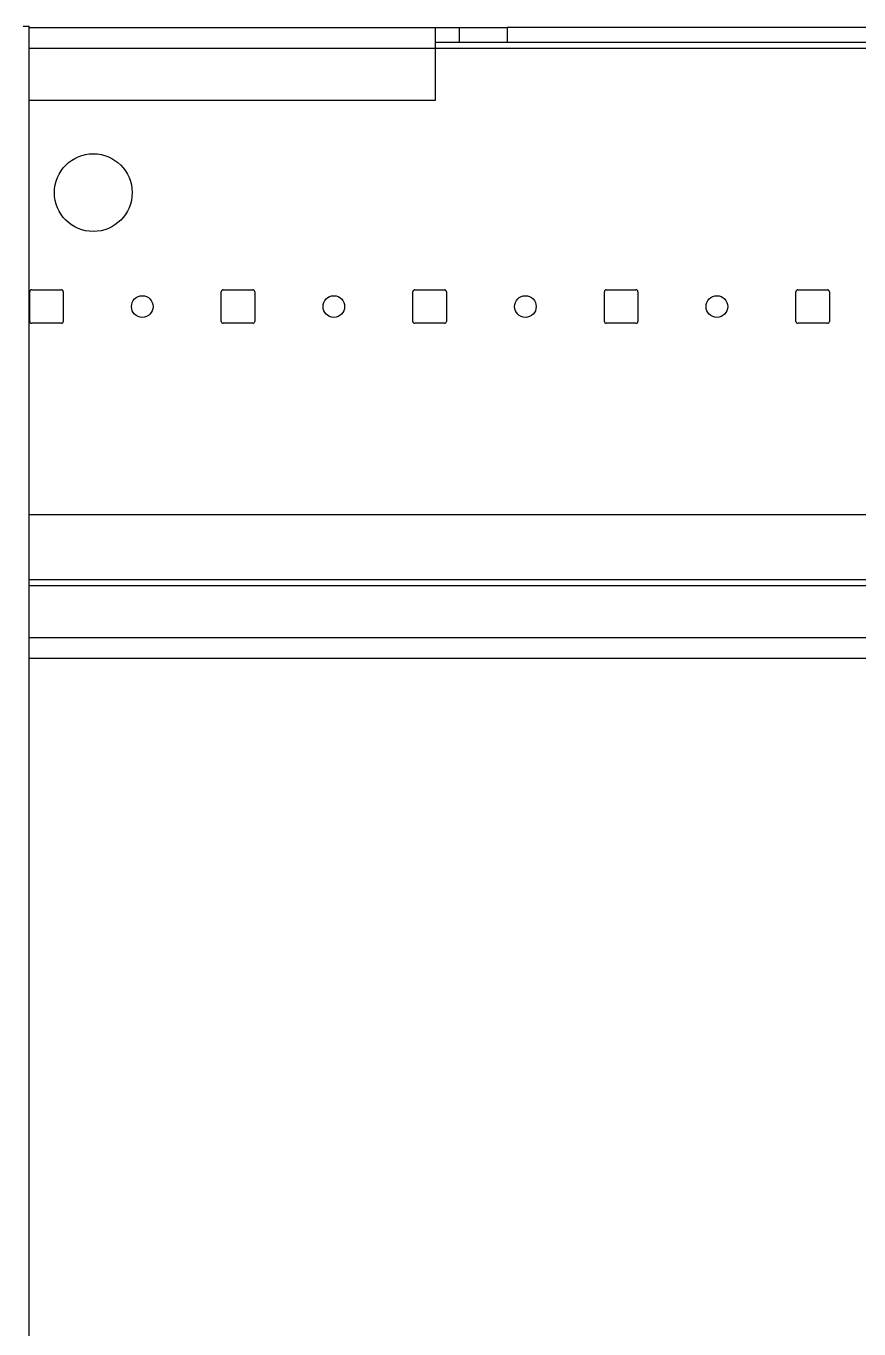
# Model space of a CAD drawing. Extents: x 8 to 102, y 11 to 162.
# Drawn here: x 68.56 to 72.91, y 100.22 to 107.02 of the extents above; entities that cross this region are included whole.
import ezdxf

# ---------------------------------------------------------------- set-up
doc = ezdxf.new("R2010")
doc.units = 0
doc.header["$MEASUREMENT"] = 0
doc.layers.add('TFR-TRI3', color=7, linetype='CONTINUOUS')

msp = doc.modelspace()

# ---------------------------------------------------------------- linework, layer by layer
at = {"layer": 'TFR-TRI3', "color": 113, "linetype": 'CONTINUOUS'}
for p in [(68.5446, 107.017), (68.5763, 11.26)]:
    msp.add_line(p, (68.5763, 107.017), dxfattribs=at)
at = {"layer": 'TFR-TRI3', "color": 30, "linetype": 'CONTINUOUS'}
for p, q in [((68.5763, 107.01), (70.6978, 107.01)), ((70.6978, 106.9782), (70.6978, 107.01)), ((70.6978, 107.01), (70.7291, 107.01)), ((70.7291, 107.01), (70.7916, 107.01)), ((70.7916, 107.01), (70.8228, 107.01)), ((70.8228, 106.9315), (70.8228, 107.01)), ((70.8228, 107.01), (70.8563, 107.01)), ((70.8563, 107.01), (70.9478, 107.01)), ((70.9478, 107.01), (71.0728, 107.01)), ((90.0728, 107.01), (71.0728, 107.01)), ((71.0728, 107.01), (71.0728, 106.9315)), ((70.6978, 106.9015), (70.6978, 106.9782)), ((70.7291, 106.9315), (70.6978, 106.9315)), ((70.7916, 106.9315), (70.7291, 106.9315)), ((70.8228, 106.9315), (70.7916, 106.9315)), ((70.8563, 106.9315), (70.8228, 106.9315)), ((70.9478, 106.9315), (70.8563, 106.9315)), ((71.0728, 106.9315), (70.9478, 106.9315)), ((90.0728, 106.9315), (71.0728, 106.9315)), ((68.5763, 106.9015), (70.6978, 106.9015)), ((70.6978, 106.63), (70.6978, 106.9015)), ((70.698, 106.9015), (90.4477, 106.9015)), ((68.5763, 106.63), (70.6978, 106.63)), ((68.5898, 105.641), (68.7448, 105.641)), ((69.5898, 105.641), (69.7448, 105.641)), ((70.5898, 105.641), (70.7448, 105.641)), ((71.5898, 105.641), (71.7448, 105.641)), ((72.5898, 105.641), (72.7448, 105.641)), ((68.5798, 105.476), (68.5798, 105.631)), ((68.7548, 105.631), (68.7548, 105.476)), ((69.5798, 105.476), (69.5798, 105.631)), ((69.7548, 105.631), (69.7548, 105.476)), ((70.5798, 105.476), (70.5798, 105.631)), ((70.7548, 105.631), (70.7548, 105.476)), ((71.5798, 105.476), (71.5798, 105.631)), ((71.7548, 105.631), (71.7548, 105.476)), ((72.5798, 105.476), (72.5798, 105.631)), ((72.7548, 105.631), (72.7548, 105.476)), ((68.7448, 105.466), (68.5898, 105.466)), ((69.7448, 105.466), (69.5898, 105.466)), ((70.7448, 105.466), (70.5898, 105.466)), ((71.7448, 105.466), (71.5898, 105.466)), ((72.7448, 105.466), (72.5898, 105.466)), ((80.0763, 104.466), (68.5765, 104.466)), ((68.5765, 104.13), (80.0763, 104.13)), ((92.576, 104.097), (68.5767, 104.097)), ((92.576, 103.8255), (68.5767, 103.8255)), ((92.576, 103.717), (68.5767, 103.717))]:
    msp.add_line(p, q, dxfattribs=at)
for centre, radius in [((68.9113, 106.148), 0.203), ((69.1673, 105.5535), 0.0565), ((70.1673, 105.5535), 0.0565), ((71.1673, 105.5535), 0.0565), ((72.1673, 105.5535), 0.0565)]:
    msp.add_circle(centre, radius, dxfattribs=at)
for centre, start, end in [((68.5898, 105.631), 90, 180), ((68.7448, 105.631), 0, 90), ((69.5898, 105.631), 90, 180), ((69.7448, 105.631), 0, 90), ((70.5898, 105.631), 90, 180), ((70.7448, 105.631), 0, 90), ((71.5898, 105.631), 90, 180), ((71.7448, 105.631), 0, 90), ((72.5898, 105.631), 90, 180), ((72.7448, 105.631), 0, 90), ((68.5898, 105.476), 180, 270), ((68.7448, 105.476), 270, 0), ((69.5898, 105.476), 180, 270), ((69.7448, 105.476), 270, 0), ((70.5898, 105.476), 180, 270), ((70.7448, 105.476), 270, 0), ((71.5898, 105.476), 180, 270), ((71.7448, 105.476), 270, 0), ((72.5898, 105.476), 180, 270), ((72.7448, 105.476), 270, 0)]:
    msp.add_arc(centre, 0.01, start, end, dxfattribs=at)

doc.saveas('drawing.dxf')
